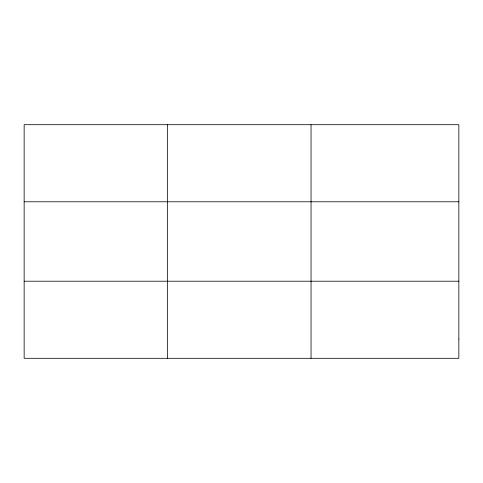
<?xml version="1.0" encoding="UTF-8"?>
<svg xmlns="http://www.w3.org/2000/svg" width="483" height="483" viewBox="0 0 483 483"><rect width="100%" height="100%" fill="white"/><g stroke="black" fill="none" stroke-linecap="round" stroke-linejoin="round"><path stroke-width="0.72" d="M167.601 358.301L167.601 124.699M311.052 358.301L311.052 124.699M24.15 201.785L458.85 201.785M24.15 281.215L458.85 281.215M458.85 339.03L458.85 358.301L24.15 358.301L24.15 124.699L458.85 124.699L458.85 339.03"/></g></svg>
